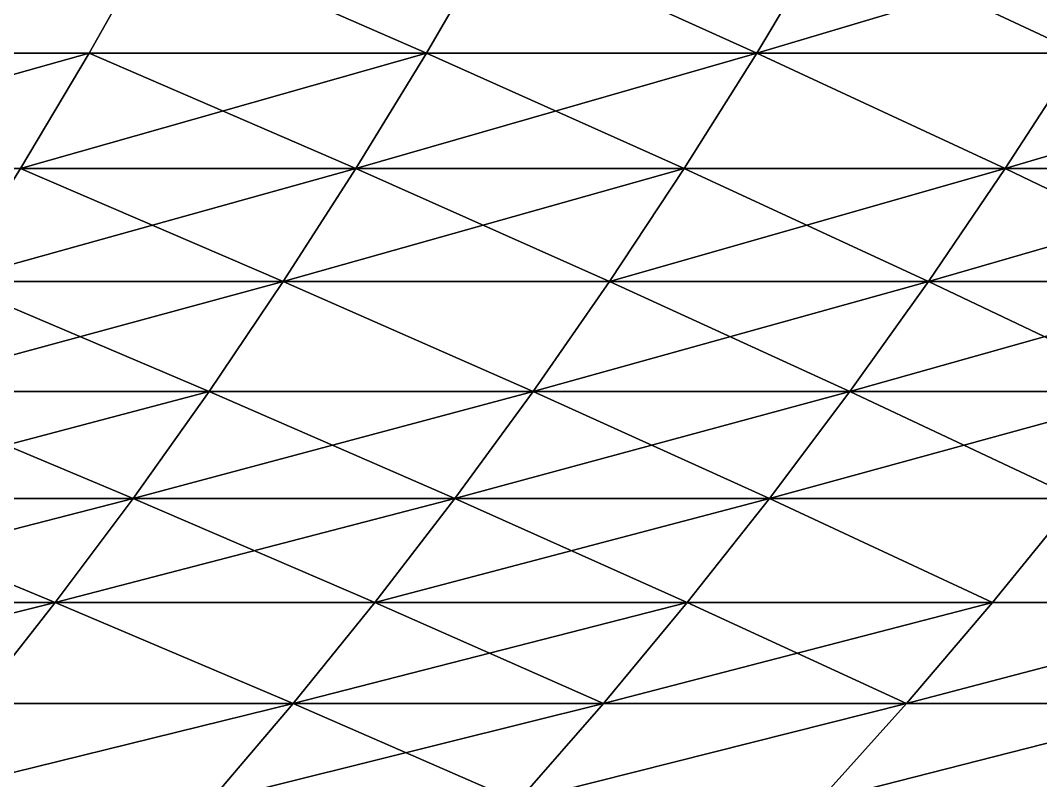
# Model space of a CAD drawing. Header units: millimetres. Extents: x -3250 to 6200, y -3250 to 3250.
# Drawn here: x 5154.6 to 5282.2, y -635.1 to -540.1 of the extents above; entities that cross this region are included whole.
import ezdxf

# ---------------------------------------------------------------- set-up
doc = ezdxf.new("R2010")
doc.units = ezdxf.units.MM
doc.header["$MEASUREMENT"] = 0
doc.layers.add('MESH_3D', color=2, linetype='CONTINUOUS')

msp = doc.modelspace()

# ---------------------------------------------------------------- linework, layer by layer
at = {"layer": 'MESH_3D'}
for points in [[(5120.18, -544.14, 1057.12), (5171.57, -529.35, 1080.11), (5163.22, -544.14, 1090.57)], [(5128.26, -529.35, 1046.45), (5171.57, -529.35, 1080.11), (5120.18, -544.14, 1057.12)], [(5171.57, -529.35, 25619.89), (5120.18, -544.14, 25642.88), (5163.22, -544.14, 25609.43)], [(5171.57, -529.35, 25619.89), (5128.26, -529.35, 25653.55), (5120.18, -544.14, 25642.88)], [(5171.57, -529.35, 1080.11), (5205.42, -544.14, 1125.09), (5163.22, -544.14, 1090.57)], [(5205.42, -544.14, 25574.91), (5171.57, -529.35, 25619.89), (5163.22, -544.14, 25609.43)], [(5171.57, -529.35, 1080.11), (5214.02, -529.35, 1114.84), (5205.42, -544.14, 1125.09)], [(5214.02, -529.35, 25585.16), (5171.57, -529.35, 25619.89), (5205.42, -544.14, 25574.91)], [(5214.02, -529.35, 1114.84), (5246.74, -544.14, 1160.65), (5205.42, -544.14, 1125.09)], [(5246.74, -544.14, 25539.35), (5214.02, -529.35, 25585.16), (5205.42, -544.14, 25574.91)], [(5214.02, -529.35, 1114.84), (5255.59, -529.35, 1150.61), (5246.74, -544.14, 1160.65)], [(5255.59, -529.35, 25549.39), (5214.02, -529.35, 25585.16), (5246.74, -544.14, 25539.35)], [(5255.59, -529.35, 1150.61), (5287.16, -544.14, 1197.22), (5246.74, -544.14, 1160.65)], [(5296.26, -529.35, 25512.59), (5246.74, -544.14, 25539.35), (5287.16, -544.14, 25502.78)], [(5296.26, -529.35, 25512.59), (5255.59, -529.35, 25549.39), (5246.74, -544.14, 25539.35)], [(5255.59, -529.35, 1150.61), (5296.26, -529.35, 1187.41), (5287.16, -544.14, 1197.22)], [(5111.88, -558.59, 1068.08), (5163.22, -544.14, 1090.57), (5154.65, -558.59, 1101.32)], [(5120.18, -544.14, 1057.12), (5163.22, -544.14, 1090.57), (5111.88, -558.59, 1068.08)], [(5163.22, -544.14, 25609.43), (5120.18, -544.14, 25642.88), (5111.88, -558.59, 25631.92)], [(5163.22, -544.14, 25609.43), (5111.88, -558.59, 25631.92), (5154.65, -558.59, 25598.68)], [(5163.22, -544.14, 1090.57), (5196.58, -558.59, 1135.62), (5154.65, -558.59, 1101.32)], [(5205.42, -544.14, 25574.91), (5154.65, -558.59, 25598.68), (5196.58, -558.59, 25564.38)], [(5205.42, -544.14, 25574.91), (5163.22, -544.14, 25609.43), (5154.65, -558.59, 25598.68)], [(5163.22, -544.14, 1090.57), (5205.42, -544.14, 1125.09), (5196.58, -558.59, 1135.62)], [(5205.42, -544.14, 1125.09), (5237.64, -558.59, 1170.96), (5196.58, -558.59, 1135.62)], [(5246.74, -544.14, 25539.35), (5196.58, -558.59, 25564.38), (5237.64, -558.59, 25529.04)], [(5246.74, -544.14, 25539.35), (5205.42, -544.14, 25574.91), (5196.58, -558.59, 25564.38)], [(5205.42, -544.14, 1125.09), (5246.74, -544.14, 1160.65), (5237.64, -558.59, 1170.96)], [(5246.74, -544.14, 1160.65), (5277.81, -558.59, 1207.3), (5237.64, -558.59, 1170.96)], [(5277.81, -558.59, 25492.7), (5246.74, -544.14, 25539.35), (5237.64, -558.59, 25529.04)], [(5246.74, -544.14, 1160.65), (5287.16, -544.14, 1197.22), (5277.81, -558.59, 1207.3)], [(5287.16, -544.14, 25502.78), (5246.74, -544.14, 25539.35), (5277.81, -558.59, 25492.7)], [(5287.16, -544.14, 1197.22), (5317.05, -558.59, 1244.64), (5277.81, -558.59, 1207.3)], [(5326.65, -544.14, 25465.2), (5277.81, -558.59, 25492.7), (5317.05, -558.59, 25455.36)], [(5326.65, -544.14, 25465.2), (5287.16, -544.14, 25502.78), (5277.81, -558.59, 25492.7)], [(5111.88, -558.59, 1068.08), (5154.65, -558.59, 1101.32), (5145.86, -572.69, 1112.35)], [(5154.65, -558.59, 25598.68), (5111.88, -558.59, 25631.92), (5145.86, -572.69, 25587.65)], [(5154.65, -558.59, 1101.32), (5187.51, -572.69, 1146.42), (5145.86, -572.69, 1112.35)], [(5196.58, -558.59, 25564.38), (5154.65, -558.59, 25598.68), (5145.86, -572.69, 25587.65)], [(5196.58, -558.59, 25564.38), (5145.86, -572.69, 25587.65), (5187.51, -572.69, 25553.58)], [(5154.65, -558.59, 1101.32), (5196.58, -558.59, 1135.62), (5187.51, -572.69, 1146.42)], [(5196.58, -558.59, 1135.62), (5228.31, -572.69, 1181.53), (5187.51, -572.69, 1146.42)], [(5237.64, -558.59, 25529.04), (5187.51, -572.69, 25553.58), (5228.31, -572.69, 25518.47)], [(5237.64, -558.59, 25529.04), (5196.58, -558.59, 25564.38), (5187.51, -572.69, 25553.58)], [(5196.58, -558.59, 1135.62), (5237.64, -558.59, 1170.96), (5228.31, -572.69, 1181.53)], [(5237.64, -558.59, 1170.96), (5268.21, -572.69, 1217.64), (5228.31, -572.69, 1181.53)], [(5277.81, -558.59, 25492.7), (5228.31, -572.69, 25518.47), (5268.21, -572.69, 25482.36)], [(5277.81, -558.59, 25492.7), (5237.64, -558.59, 25529.04), (5228.31, -572.69, 25518.47)], [(5237.64, -558.59, 1170.96), (5277.81, -558.59, 1207.3), (5268.21, -572.69, 1217.64)], [(5277.81, -558.59, 1207.3), (5307.21, -572.69, 1254.74), (5268.21, -572.69, 1217.64)], [(5317.05, -558.59, 25455.36), (5268.21, -572.69, 25482.36), (5307.21, -572.69, 25445.26)], [(5317.05, -558.59, 25455.36), (5277.81, -558.59, 25492.7), (5268.21, -572.69, 25482.36)], [(5277.81, -558.59, 1207.3), (5317.05, -558.59, 1244.64), (5307.21, -572.69, 1254.74)], [(5145.86, -572.69, 1112.35), (5178.23, -586.44, 1157.49), (5136.85, -586.44, 1123.65)], [(5187.51, -572.69, 25553.58), (5136.85, -586.44, 25576.35), (5178.23, -586.44, 25542.51)], [(5187.51, -572.69, 25553.58), (5145.86, -572.69, 25587.65), (5136.85, -586.44, 25576.35)], [(5145.86, -572.69, 1112.35), (5187.51, -572.69, 1146.42), (5178.23, -586.44, 1157.49)], [(5187.51, -572.69, 1146.42), (5218.75, -586.44, 1192.37), (5178.23, -586.44, 1157.49)], [(5218.75, -586.44, 25507.63), (5187.51, -572.69, 25553.58), (5178.23, -586.44, 25542.51)], [(5187.51, -572.69, 1146.42), (5228.31, -572.69, 1181.53), (5218.75, -586.44, 1192.37)], [(5228.31, -572.69, 25518.47), (5187.51, -572.69, 25553.58), (5218.75, -586.44, 25507.63)], [(5228.31, -572.69, 1181.53), (5258.38, -586.44, 1228.24), (5218.75, -586.44, 1192.37)], [(5268.21, -572.69, 25482.36), (5228.31, -572.69, 25518.47), (5218.75, -586.44, 25507.63)], [(5268.21, -572.69, 25482.36), (5218.75, -586.44, 25507.63), (5258.38, -586.44, 25471.76)], [(5228.31, -572.69, 1181.53), (5268.21, -572.69, 1217.64), (5258.38, -586.44, 1228.24)], [(5258.38, -586.44, 1228.24), (5307.21, -572.69, 1254.74), (5297.12, -586.44, 1265.08)], [(5268.21, -572.69, 1217.64), (5307.21, -572.69, 1254.74), (5258.38, -586.44, 1228.24)], [(5297.12, -586.44, 25434.92), (5268.21, -572.69, 25482.36), (5258.38, -586.44, 25471.76)], [(5307.21, -572.69, 25445.26), (5268.21, -572.69, 25482.36), (5297.12, -586.44, 25434.92)], [(5136.85, -586.44, 1123.65), (5168.72, -599.82, 1168.82), (5127.63, -599.82, 1135.21)], [(5178.23, -586.44, 25542.51), (5136.85, -586.44, 25576.35), (5127.63, -599.82, 25564.79)], [(5178.23, -586.44, 25542.51), (5127.63, -599.82, 25564.79), (5168.72, -599.82, 25531.18)], [(5136.85, -586.44, 1123.65), (5178.23, -586.44, 1157.49), (5168.72, -599.82, 1168.82)], [(5178.23, -586.44, 1157.49), (5208.96, -599.82, 1203.45), (5168.72, -599.82, 1168.82)], [(5218.75, -586.44, 25507.63), (5178.23, -586.44, 25542.51), (5168.72, -599.82, 25531.18)], [(5218.75, -586.44, 25507.63), (5168.72, -599.82, 25531.18), (5208.96, -599.82, 25496.55)], [(5178.23, -586.44, 1157.49), (5218.75, -586.44, 1192.37), (5208.96, -599.82, 1203.45)], [(5218.75, -586.44, 1192.37), (5248.32, -599.82, 1239.08), (5208.96, -599.82, 1203.45)], [(5258.38, -586.44, 25471.76), (5218.75, -586.44, 25507.63), (5208.96, -599.82, 25496.55)], [(5258.38, -586.44, 25471.76), (5208.96, -599.82, 25496.55), (5248.32, -599.82, 25460.92)], [(5218.75, -586.44, 1192.37), (5258.38, -586.44, 1228.24), (5248.32, -599.82, 1239.08)], [(5258.38, -586.44, 1228.24), (5286.79, -599.82, 1275.67), (5248.32, -599.82, 1239.08)], [(5297.12, -586.44, 25434.92), (5258.38, -586.44, 25471.76), (5248.32, -599.82, 25460.92)], [(5297.12, -586.44, 25434.92), (5248.32, -599.82, 25460.92), (5286.79, -599.82, 25424.33)], [(5258.38, -586.44, 1228.24), (5297.12, -586.44, 1265.08), (5286.79, -599.82, 1275.67)], [(5127.63, -599.82, 1135.21), (5159, -612.84, 1180.41), (5118.2, -612.84, 1147.03)], [(5168.72, -599.82, 25531.18), (5127.63, -599.82, 25564.79), (5118.2, -612.84, 25552.97)], [(5168.72, -599.82, 25531.18), (5118.2, -612.84, 25552.97), (5159, -612.84, 25519.59)], [(5127.63, -599.82, 1135.21), (5168.72, -599.82, 1168.82), (5159, -612.84, 1180.41)], [(5168.72, -599.82, 1168.82), (5198.96, -612.84, 1214.79), (5159, -612.84, 1180.41)], [(5208.96, -599.82, 25496.55), (5168.72, -599.82, 25531.18), (5159, -612.84, 25519.59)], [(5208.96, -599.82, 25496.55), (5159, -612.84, 25519.59), (5198.96, -612.84, 25485.21)], [(5168.72, -599.82, 1168.82), (5208.96, -599.82, 1203.45), (5198.96, -612.84, 1214.79)], [(5208.96, -599.82, 1203.45), (5238.04, -612.84, 1250.16), (5198.96, -612.84, 1214.79)], [(5248.32, -599.82, 25460.92), (5208.96, -599.82, 25496.55), (5198.96, -612.84, 25485.21)], [(5248.32, -599.82, 25460.92), (5198.96, -612.84, 25485.21), (5238.04, -612.84, 25449.84)], [(5208.96, -599.82, 1203.45), (5248.32, -599.82, 1239.08), (5238.04, -612.84, 1250.16)], [(5248.32, -599.82, 1239.08), (5276.23, -612.84, 1286.49), (5238.04, -612.84, 1250.16)], [(5276.23, -612.84, 25413.51), (5248.32, -599.82, 25460.92), (5238.04, -612.84, 25449.84)], [(5248.32, -599.82, 1239.08), (5286.79, -599.82, 1275.67), (5276.23, -612.84, 1286.49)], [(5286.79, -599.82, 25424.33), (5248.32, -599.82, 25460.92), (5276.23, -612.84, 25413.51)], [(5286.79, -599.82, 1275.67), (5313.51, -612.84, 1323.77), (5276.23, -612.84, 1286.49)], [(5313.51, -612.84, 25376.23), (5286.79, -599.82, 25424.33), (5276.23, -612.84, 25413.51)], [(5159, -612.84, 25519.59), (5108.58, -625.47, 25540.9), (5149.08, -625.47, 25507.77)], [(5159, -612.84, 25519.59), (5118.2, -612.84, 25552.97), (5108.58, -625.47, 25540.9)], [(5118.2, -612.84, 1147.03), (5159, -612.84, 1180.41), (5149.08, -625.47, 1192.23)], [(5159, -612.84, 1180.41), (5188.74, -625.47, 1226.37), (5149.08, -625.47, 1192.23)], [(5188.74, -625.47, 25473.63), (5159, -612.84, 25519.59), (5149.08, -625.47, 25507.77)], [(5159, -612.84, 1180.41), (5198.96, -612.84, 1214.79), (5188.74, -625.47, 1226.37)], [(5198.96, -612.84, 25485.21), (5159, -612.84, 25519.59), (5188.74, -625.47, 25473.63)], [(5198.96, -612.84, 1214.79), (5227.54, -625.47, 1261.48), (5188.74, -625.47, 1226.37)], [(5238.04, -612.84, 25449.84), (5188.74, -625.47, 25473.63), (5227.54, -625.47, 25438.52)], [(5238.04, -612.84, 25449.84), (5198.96, -612.84, 25485.21), (5188.74, -625.47, 25473.63)], [(5198.96, -612.84, 1214.79), (5238.04, -612.84, 1250.16), (5227.54, -625.47, 1261.48)], [(5227.54, -625.47, 1261.48), (5276.23, -612.84, 1286.49), (5265.45, -625.47, 1297.54)], [(5238.04, -612.84, 1250.16), (5276.23, -612.84, 1286.49), (5227.54, -625.47, 1261.48)], [(5265.45, -625.47, 25402.46), (5238.04, -612.84, 25449.84), (5227.54, -625.47, 25438.52)], [(5276.23, -612.84, 25413.51), (5238.04, -612.84, 25449.84), (5265.45, -625.47, 25402.46)], [(5265.45, -625.47, 1297.54), (5313.51, -612.84, 1323.77), (5302.46, -625.47, 1334.55)], [(5276.23, -612.84, 1286.49), (5313.51, -612.84, 1323.77), (5265.45, -625.47, 1297.54)], [(5313.51, -612.84, 25376.23), (5276.23, -612.84, 25413.51), (5265.45, -625.47, 25402.46)], [(5313.51, -612.84, 25376.23), (5265.45, -625.47, 25402.46), (5302.46, -625.47, 25365.45)], [(5138.95, -637.71, 1204.3), (5188.74, -625.47, 1226.37), (5178.32, -637.71, 1238.17)], [(5149.08, -625.47, 1192.23), (5188.74, -625.47, 1226.37), (5138.95, -637.71, 1204.3)], [(5188.74, -625.47, 25473.63), (5138.95, -637.71, 25495.7), (5178.32, -637.71, 25461.83)], [(5188.74, -625.47, 25473.63), (5149.08, -625.47, 25507.77), (5138.95, -637.71, 25495.7)], [(5188.74, -625.47, 1226.37), (5216.83, -637.71, 1273.02), (5178.32, -637.71, 1238.17)], [(5227.54, -625.47, 25438.52), (5188.74, -625.47, 25473.63), (5178.32, -637.71, 25461.83)], [(5227.54, -625.47, 25438.52), (5178.32, -637.71, 25461.83), (5216.83, -637.71, 25426.98)], [(5188.74, -625.47, 1226.37), (5227.54, -625.47, 1261.48), (5216.83, -637.71, 1273.02)], [(5216.83, -637.71, 1273.02), (5265.45, -625.47, 1297.54), (5254.46, -637.71, 1308.82)], [(5227.54, -625.47, 1261.48), (5265.45, -625.47, 1297.54), (5216.83, -637.71, 1273.02)], [(5265.45, -625.47, 25402.46), (5227.54, -625.47, 25438.52), (5216.83, -637.71, 25426.98)], [(5265.45, -625.47, 25402.46), (5216.83, -637.71, 25426.98), (5254.46, -637.71, 25391.18)], [(5254.46, -637.71, 1308.82), (5302.46, -625.47, 1334.55), (5291.18, -637.71, 1345.54)], [(5265.45, -625.47, 1297.54), (5302.46, -625.47, 1334.55), (5254.46, -637.71, 1308.82)], [(5302.46, -625.47, 25365.45), (5265.45, -625.47, 25402.46), (5254.46, -637.71, 25391.18)], [(5302.46, -625.47, 25365.45), (5254.46, -637.71, 25391.18), (5291.18, -637.71, 25354.46)]]:
    msp.add_3dface(points, dxfattribs=at)

doc.saveas('drawing.dxf')
